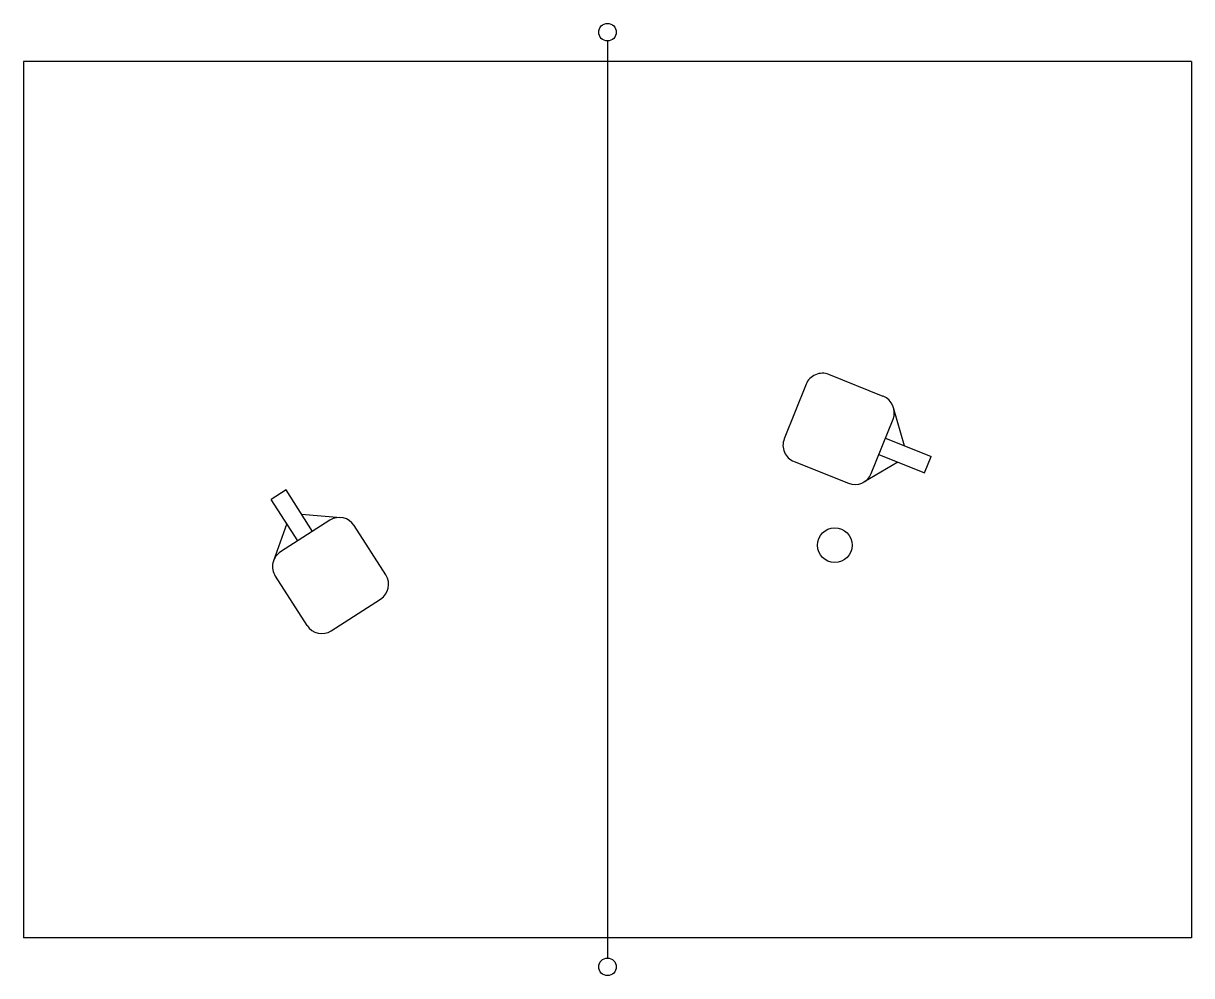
# Model space of a CAD drawing. Header units: millimetres. Extents: x 1432.3 to 1434.3, y 1336.88 to 1338.51.
import ezdxf

# ---------------------------------------------------------------- set-up
doc = ezdxf.new("R2010")
doc.units = ezdxf.units.MM
doc.header["$LTSCALE"] = 10
doc.layers.add('Mesas_de_Jogos', color=2, linetype='Continuous')

msp = doc.modelspace()

# ---------------------------------------------------------------- linework, layer by layer
at = {"layer": 'Mesas_de_Jogos'}
for p, q in [((1433.3017, 1338.4845), (1433.3017, 1336.9145)), ((1432.3017, 1338.4495), (1432.3017, 1336.9495)), ((1434.3017, 1338.4495), (1432.3017, 1338.4495)), ((1434.3017, 1338.4495), (1434.3017, 1336.9495)), ((1433.7738, 1337.8761), (1433.6805, 1337.9134)), ((1433.6416, 1337.8967), (1433.6043, 1337.8035)), ((1433.8101, 1337.7914), (1433.7915, 1337.8565)), ((1433.7532, 1337.7439), (1433.7905, 1337.8372)), ((1433.7774, 1337.8045), (1433.8558, 1337.7731)), ((1433.621, 1337.7645), (1433.7142, 1337.7272)), ((1433.7989, 1337.7636), (1433.7406, 1337.7292)), ((1433.7663, 1337.7766), (1433.8446, 1337.7453)), ((1433.8446, 1337.7453), (1433.8558, 1337.7731)), ((1432.7513, 1337.716), (1432.7261, 1337.6998)), ((1432.7969, 1337.645), (1432.7513, 1337.716)), ((1432.7717, 1337.6288), (1432.7261, 1337.6998)), ((1432.8265, 1337.664), (1432.742, 1337.6098)), ((1432.7779, 1337.6746), (1432.8454, 1337.6687)), ((1432.7527, 1337.6584), (1432.73, 1337.5946)), ((1432.9222, 1337.5705), (1432.868, 1337.655)), ((1432.733, 1337.5684), (1432.7872, 1337.4839)), ((1432.8287, 1337.4748), (1432.9132, 1337.529)), ((1434.3017, 1336.9495), (1432.3017, 1336.9495))]:
    msp.add_line(p, q, dxfattribs=at)
for centre, radius in [((1433.3017, 1338.4995), 0.015), ((1433.6907, 1337.6213), 0.0297), ((1433.3017, 1336.8995), 0.015)]:
    msp.add_circle(centre, radius, dxfattribs=at)
for centre, start, end in [((1433.6694, 1337.8856), 68.2117, 158.2117), ((1433.7626, 1337.8483), 338.2117, 68.2117), ((1433.6321, 1337.7923), 158.2117, 248.2117), ((1433.7254, 1337.7551), 248.2117, 338.2117), ((1432.8427, 1337.6388), 32.692, 122.692), ((1432.7582, 1337.5846), 122.692, 212.692), ((1432.897, 1337.5543), 302.692, 32.692), ((1432.8125, 1337.5001), 212.692, 302.692)]:
    msp.add_arc(centre, 0.03, start, end, dxfattribs=at)

doc.saveas('drawing.dxf')
